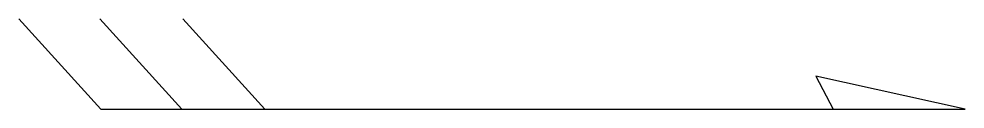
# Model space of a CAD drawing. Extents: x -11.9 to 10, y 0 to 2.1.
import ezdxf

# ---------------------------------------------------------------- set-up
doc = ezdxf.new("R2010")
doc.units = 0
doc.layers.get('0').update_dxf_attribs({"linetype": 'CONTINUOUS'})

msp = doc.modelspace()

# ---------------------------------------------------------------- linework, layer by layer
at = {"color": 5}
for p, q in [((-10, 0), (-11.895, 2.096)), ((-8.126, 0), (-10.022, 2.096)), ((-6.203, 0), (-8.099, 2.096)), ((10, 0), (6.545, 0.766)), ((6.545, 0.766), (6.95, 0)), ((-10, 0), (10, 0))]:
    msp.add_line(p, q, dxfattribs=at)

doc.saveas('drawing.dxf')
